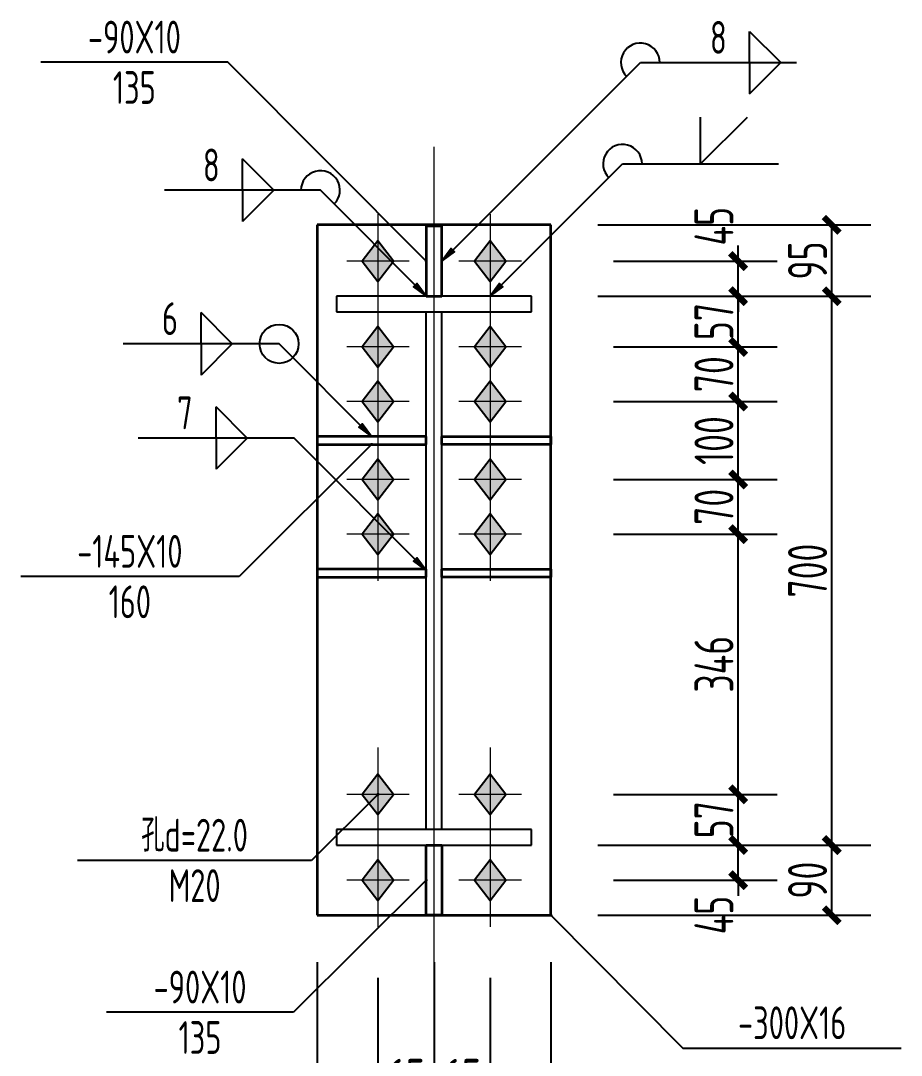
# Model space of a CAD drawing. Extents: x 69728788 to 150676229, y 15322671 to 43663798.
# Drawn here: x 75120281 to 75125927, y 19734605 to 19741236 of the extents above; entities that cross this region are included whole.
import ezdxf
from ezdxf.enums import TextEntityAlignment as Align

# ---------------------------------------------------------------- set-up
doc = ezdxf.new("R2010")
doc.units = 0
doc.header["$LTSCALE"] = 1000
doc.header["$MEASUREMENT"] = 0
doc.linetypes.add('线型6', pattern=[8.75, 5, -1.25, 1.25, -1.25])
doc.layers.get('0').update_dxf_attribs({"linetype": 'CONTINUOUS'})
doc.layers.get('DEFPOINTS').update_dxf_attribs({"linetype": 'CONTINUOUS'})
for name, color, linetype in [('10', 7, 'CONTINUOUS'), ('尺寸标注', 253, 'CONTINUOUS'), ('焊缝标注', 253, 'CONTINUOUS'), ('螺栓孔标注', 253, 'CONTINUOUS'), ('钢板标注', 253, 'CONTINUOUS')]:
    doc.layers.add(name, color=color, linetype=linetype)
doc.layers.add('20', color=2, linetype='CONTINUOUS', lineweight=35)
doc.styles.add('PkpmHz', font='Pkpmeng', dxfattribs={"width": 0.7, "bigfont": 'hztxt'})
doc.dimstyles.new('Pkpm_1.00', dxfattribs={"dimtxt": 250, "dimasz": 100, "dimexe": 250, "dimexo": 0.0625, "dimgap": 30, "dimtad": 1, "dimdec": 0, "dimrnd": 5, "dimzin": 0, "dimdsep": 46, "dimtxsty": 'PkpmHz', "dimblk1": 'ARCHTICK', "dimblk2": 'ARCHTICK', "dimsah": 1, "dimcen": 0.09, "dimadec": 0, "dimazin": 0, "dimtfac": 1, "dimtdec": 0, "dimtmove": 2, "dimatfit": 1, "dimfxl": 1, "dimtolj": 1, "dimtzin": 0, "dimarcsym": 0})

# ---------------------------------------------------------------- blocks, each defined once
blk = doc.blocks.new('_ArchTick')
at = {"color": 0, "linetype": 'ByBlock', "const_width": 0.4}
blk.add_lwpolyline([(-0.5, -0.5), (0.5, 0.5)], dxfattribs=at)
blk = doc.blocks.new('*D1100')
at = {"layer": 'DEFPOINTS', "color": 0, "linetype": 'Continuous'}
for p in [(75123681.2, 19739694.8), (75124881.2, 19739694.8), (75123681.2, 19739469.8)]:
    blk.add_point(p, dxfattribs=at)
at = {"layer": '尺寸标注', "color": 0, "linetype": 'Continuous', "lineweight": -2}
for p, q in [((75124881.2, 19739694.8), (75124881.2, 19739794.8)), ((75124081.2, 19739694.8), (75125131.2, 19739694.8)), ((75124881.2, 19739469.8), (75124881.2, 19739694.8)), ((75124081.2, 19739469.8), (75125131.2, 19739469.8)), ((75124881.2, 19739469.8), (75124881.2, 19739369.8))]:
    blk.add_line(p, q, dxfattribs=at)
at = {"layer": '尺寸标注', "color": 0, "linetype": 'Continuous', "lineweight": -2, "xscale": 100, "yscale": 100, "zscale": 100}
for p, rotation in [((75124881.2, 19739694.8), 270), ((75124881.2, 19739469.8), 90)]:
    blk.add_blockref('_ArchTick', p, dxfattribs=dict(at, rotation=rotation))
at = {"layer": '尺寸标注', "color": 0, "linetype": 'Continuous', "insert": (75124726, 19739918.4), "char_height": 250, "attachment_point": 5, "rotation": 90, "style": 'PkpmHz'}
blk.add_mtext('\\A1;45', dxfattribs=at)
blk = doc.blocks.new('*D1101')
at = {"layer": 'DEFPOINTS', "color": 0, "linetype": 'Continuous'}
for p in [(75123681.2, 19739469.8), (75124881.2, 19739469.8), (75123681.2, 19739144.8)]:
    blk.add_point(p, dxfattribs=at)
at = {"layer": '尺寸标注', "color": 0, "linetype": 'Continuous', "lineweight": -2}
for p, q in [((75124081.2, 19739469.8), (75125131.2, 19739469.8)), ((75124881.2, 19739144.8), (75124881.2, 19739469.8)), ((75124081.2, 19739144.8), (75125131.2, 19739144.8))]:
    blk.add_line(p, q, dxfattribs=at)
at = {"layer": '尺寸标注', "color": 0, "linetype": 'Continuous', "lineweight": -2, "xscale": 100, "yscale": 100, "zscale": 100}
for p, rotation in [((75124881.2, 19739469.8), 90), ((75124881.2, 19739144.8), 270)]:
    blk.add_blockref('_ArchTick', p, dxfattribs=dict(at, rotation=rotation))
at = {"layer": '尺寸标注', "color": 0, "linetype": 'Continuous', "insert": (75124726.2, 19739307.3), "char_height": 250, "attachment_point": 5, "rotation": 90, "style": 'PkpmHz'}
blk.add_mtext('\\A1;57', dxfattribs=at)
blk = doc.blocks.new('*D1102')
at = {"layer": 'DEFPOINTS', "color": 0, "linetype": 'Continuous'}
for p in [(75123681.2, 19738294.8), (75124881.2, 19738294.8), (75123681.2, 19737944.8)]:
    blk.add_point(p, dxfattribs=at)
at = {"layer": '尺寸标注', "color": 0, "linetype": 'Continuous', "lineweight": -2}
for p, q in [((75124081.2, 19738294.8), (75125131.2, 19738294.8)), ((75124881.2, 19737944.8), (75124881.2, 19738294.8)), ((75124081.2, 19737944.8), (75125131.2, 19737944.8))]:
    blk.add_line(p, q, dxfattribs=at)
at = {"layer": '尺寸标注', "color": 0, "linetype": 'Continuous', "lineweight": -2, "xscale": 100, "yscale": 100, "zscale": 100}
for p, rotation in [((75124881.2, 19738294.8), 90), ((75124881.2, 19737944.8), 270)]:
    blk.add_blockref('_ArchTick', p, dxfattribs=dict(at, rotation=rotation))
at = {"layer": '尺寸标注', "color": 0, "linetype": 'Continuous', "insert": (75124726.2, 19738119.8), "char_height": 250, "attachment_point": 5, "rotation": 90, "style": 'PkpmHz'}
blk.add_mtext('\\A1;70', dxfattribs=at)
blk = doc.blocks.new('*D1103')
at = {"layer": 'DEFPOINTS', "color": 0, "linetype": 'Continuous'}
for p in [(75123681.2, 19738794.8), (75124881.2, 19738794.8), (75123681.2, 19738294.8)]:
    blk.add_point(p, dxfattribs=at)
at = {"layer": '尺寸标注', "color": 0, "linetype": 'Continuous', "lineweight": -2}
for p, q in [((75124081.2, 19738794.8), (75125131.2, 19738794.8)), ((75124881.2, 19738294.8), (75124881.2, 19738794.8)), ((75124081.2, 19738294.8), (75125131.2, 19738294.8))]:
    blk.add_line(p, q, dxfattribs=at)
at = {"layer": '尺寸标注', "color": 0, "linetype": 'Continuous', "lineweight": -2, "xscale": 100, "yscale": 100, "zscale": 100}
for p, rotation in [((75124881.2, 19738794.8), 90), ((75124881.2, 19738294.8), 270)]:
    blk.add_blockref('_ArchTick', p, dxfattribs=dict(at, rotation=rotation))
at = {"layer": '尺寸标注', "color": 0, "linetype": 'Continuous', "insert": (75124726.2, 19738544.8), "char_height": 250, "attachment_point": 5, "rotation": 90, "style": 'PkpmHz'}
blk.add_mtext('\\A1;100', dxfattribs=at)
blk = doc.blocks.new('*D1104')
at = {"layer": 'DEFPOINTS', "color": 0, "linetype": 'Continuous'}
for p in [(75123681.2, 19739144.8), (75124881.2, 19739144.8), (75123681.2, 19738794.8)]:
    blk.add_point(p, dxfattribs=at)
at = {"layer": '尺寸标注', "color": 0, "linetype": 'Continuous', "lineweight": -2}
for p, q in [((75124081.2, 19739144.8), (75125131.2, 19739144.8)), ((75124881.2, 19738794.8), (75124881.2, 19739144.8)), ((75124081.2, 19738794.8), (75125131.2, 19738794.8))]:
    blk.add_line(p, q, dxfattribs=at)
at = {"layer": '尺寸标注', "color": 0, "linetype": 'Continuous', "lineweight": -2, "xscale": 100, "yscale": 100, "zscale": 100}
for p, rotation in [((75124881.2, 19739144.8), 90), ((75124881.2, 19738794.8), 270)]:
    blk.add_blockref('_ArchTick', p, dxfattribs=dict(at, rotation=rotation))
at = {"layer": '尺寸标注', "color": 0, "linetype": 'Continuous', "insert": (75124726.2, 19738969.8), "char_height": 250, "attachment_point": 5, "rotation": 90, "style": 'PkpmHz'}
blk.add_mtext('\\A1;70', dxfattribs=at)
blk = doc.blocks.new('*D1105')
at = {"layer": 'DEFPOINTS', "color": 0, "linetype": 'Continuous'}
for p in [(75123681.2, 19735952.3), (75124881.2, 19735952.3), (75123681.2, 19735727.3)]:
    blk.add_point(p, dxfattribs=at)
at = {"layer": '尺寸标注', "color": 0, "linetype": 'Continuous', "lineweight": -2}
for p, q in [((75124881.2, 19735952.3), (75124881.2, 19736052.3)), ((75124081.2, 19735952.3), (75125131.2, 19735952.3)), ((75124881.2, 19735727.3), (75124881.2, 19735952.3)), ((75124081.2, 19735727.3), (75125131.2, 19735727.3)), ((75124881.2, 19735727.3), (75124881.2, 19735627.3))]:
    blk.add_line(p, q, dxfattribs=at)
at = {"layer": '尺寸标注', "color": 0, "linetype": 'Continuous', "lineweight": -2, "xscale": 100, "yscale": 100, "zscale": 100}
for p, rotation in [((75124881.2, 19735952.3), 270), ((75124881.2, 19735727.3), 90)]:
    blk.add_blockref('_ArchTick', p, dxfattribs=dict(at, rotation=rotation))
at = {"layer": '尺寸标注', "color": 0, "linetype": 'Continuous', "insert": (75124726, 19735503.7), "char_height": 250, "attachment_point": 5, "rotation": 90, "style": 'PkpmHz'}
blk.add_mtext('\\A1;45', dxfattribs=at)
blk = doc.blocks.new('*D1106')
at = {"layer": 'DEFPOINTS', "color": 0, "linetype": 'Continuous'}
for p in [(75123681.2, 19736277.3), (75124881.2, 19736277.3), (75123681.2, 19735952.3)]:
    blk.add_point(p, dxfattribs=at)
at = {"layer": '尺寸标注', "color": 0, "linetype": 'Continuous', "lineweight": -2}
for p, q in [((75124081.2, 19736277.3), (75125131.2, 19736277.3)), ((75124881.2, 19735952.3), (75124881.2, 19736277.3)), ((75124081.2, 19735952.3), (75125131.2, 19735952.3))]:
    blk.add_line(p, q, dxfattribs=at)
at = {"layer": '尺寸标注', "color": 0, "linetype": 'Continuous', "lineweight": -2, "xscale": 100, "yscale": 100, "zscale": 100}
for p, rotation in [((75124881.2, 19736277.3), 90), ((75124881.2, 19735952.3), 270)]:
    blk.add_blockref('_ArchTick', p, dxfattribs=dict(at, rotation=rotation))
at = {"layer": '尺寸标注', "color": 0, "linetype": 'Continuous', "insert": (75124726.2, 19736114.8), "char_height": 250, "attachment_point": 5, "rotation": 90, "style": 'PkpmHz'}
blk.add_mtext('\\A1;57', dxfattribs=at)
blk = doc.blocks.new('*D1107')
at = {"layer": 'DEFPOINTS', "color": 0, "linetype": 'Continuous'}
for p in [(75123681.2, 19737944.8), (75124881.2, 19737944.8), (75123681.2, 19736277.3)]:
    blk.add_point(p, dxfattribs=at)
at = {"layer": '尺寸标注', "color": 0, "linetype": 'Continuous', "lineweight": -2}
for p, q in [((75124081.2, 19737944.8), (75125131.2, 19737944.8)), ((75124881.2, 19736277.3), (75124881.2, 19737944.8)), ((75124081.2, 19736277.3), (75125131.2, 19736277.3))]:
    blk.add_line(p, q, dxfattribs=at)
at = {"layer": '尺寸标注', "color": 0, "linetype": 'Continuous', "lineweight": -2, "xscale": 100, "yscale": 100, "zscale": 100}
for p, rotation in [((75124881.2, 19737944.8), 90), ((75124881.2, 19736277.3), 270)]:
    blk.add_blockref('_ArchTick', p, dxfattribs=dict(at, rotation=rotation))
at = {"layer": '尺寸标注', "color": 0, "linetype": 'Continuous', "insert": (75124726.2, 19737111.1), "char_height": 250, "attachment_point": 5, "rotation": 90, "style": 'PkpmHz'}
blk.add_mtext('\\A1;346', dxfattribs=at)
blk = doc.blocks.new('*D1108')
at = {"layer": 'DEFPOINTS', "color": 0, "linetype": 'Continuous'}
for p in [(75122571.2, 19735502.3), (75122931.2, 19735502.3), (75122931.2, 19734302.3)]:
    blk.add_point(p, dxfattribs=at)
at = {"layer": '尺寸标注', "color": 0, "linetype": 'Continuous', "lineweight": -2}
for p, q in [((75122571.2, 19735102.3), (75122571.2, 19734052.3)), ((75122931.2, 19735102.3), (75122931.2, 19734052.3)), ((75122571.2, 19734302.3), (75122931.2, 19734302.3))]:
    blk.add_line(p, q, dxfattribs=at)
at = {"layer": '尺寸标注', "color": 0, "linetype": 'Continuous', "lineweight": -2, "xscale": 100, "yscale": 100, "zscale": 100, "rotation": 180}
blk.add_blockref('_ArchTick', (75122571.2, 19734302.3), dxfattribs=at)
at = {"layer": '尺寸标注', "color": 0, "linetype": 'Continuous', "lineweight": -2, "xscale": 100, "yscale": 100, "zscale": 100}
blk.add_blockref('_ArchTick', (75122931.2, 19734302.3), dxfattribs=at)
at = {"layer": '尺寸标注', "color": 0, "linetype": 'Continuous', "insert": (75122751.2, 19734457.3), "char_height": 250, "attachment_point": 5, "style": 'PkpmHz'}
blk.add_mtext('\\A1;65', dxfattribs=at)
blk = doc.blocks.new('*D1109')
at = {"layer": 'DEFPOINTS', "color": 0, "linetype": 'Continuous'}
for p in [(75122931.2, 19735502.3), (75123291.2, 19735502.3), (75123291.2, 19734302.3)]:
    blk.add_point(p, dxfattribs=at)
at = {"layer": '尺寸标注', "color": 0, "linetype": 'Continuous', "lineweight": -2}
for p, q in [((75122931.2, 19735102.3), (75122931.2, 19734052.3)), ((75123291.2, 19735102.3), (75123291.2, 19734052.3)), ((75122931.2, 19734302.3), (75123291.2, 19734302.3))]:
    blk.add_line(p, q, dxfattribs=at)
at = {"layer": '尺寸标注', "color": 0, "linetype": 'Continuous', "lineweight": -2, "xscale": 100, "yscale": 100, "zscale": 100, "rotation": 180}
blk.add_blockref('_ArchTick', (75122931.2, 19734302.3), dxfattribs=at)
at = {"layer": '尺寸标注', "color": 0, "linetype": 'Continuous', "lineweight": -2, "xscale": 100, "yscale": 100, "zscale": 100}
blk.add_blockref('_ArchTick', (75123291.2, 19734302.3), dxfattribs=at)
at = {"layer": '尺寸标注', "color": 0, "linetype": 'Continuous', "insert": (75123111.2, 19734457.3), "char_height": 250, "attachment_point": 5, "style": 'PkpmHz'}
blk.add_mtext('\\A1;65', dxfattribs=at)
blk = doc.blocks.new('*D1110')
at = {"layer": 'DEFPOINTS', "color": 0, "linetype": 'Continuous'}
for p in [(75122181.2, 19735502.3), (75122931.2, 19735502.3), (75122931.2, 19733702.3)]:
    blk.add_point(p, dxfattribs=at)
at = {"layer": '尺寸标注', "color": 0, "linetype": 'Continuous', "lineweight": -2}
for p, q in [((75122181.2, 19735202.3), (75122181.2, 19733452.3)), ((75122931.2, 19735202.3), (75122931.2, 19733452.3)), ((75122181.2, 19733702.3), (75122931.2, 19733702.3))]:
    blk.add_line(p, q, dxfattribs=at)
at = {"layer": '尺寸标注', "color": 0, "linetype": 'Continuous', "lineweight": -2, "xscale": 100, "yscale": 100, "zscale": 100, "rotation": 180}
blk.add_blockref('_ArchTick', (75122181.2, 19733702.3), dxfattribs=at)
at = {"layer": '尺寸标注', "color": 0, "linetype": 'Continuous', "lineweight": -2, "xscale": 100, "yscale": 100, "zscale": 100}
blk.add_blockref('_ArchTick', (75122931.2, 19733702.3), dxfattribs=at)
at = {"layer": '尺寸标注', "color": 0, "linetype": 'Continuous', "insert": (75122556.2, 19733857.3), "char_height": 250, "attachment_point": 5, "style": 'PkpmHz'}
blk.add_mtext('\\A1;150', dxfattribs=at)
blk = doc.blocks.new('*D1111')
at = {"layer": 'DEFPOINTS', "color": 0, "linetype": 'Continuous'}
for p in [(75122931.2, 19735502.3), (75123681.2, 19735502.3), (75123681.2, 19733702.3)]:
    blk.add_point(p, dxfattribs=at)
at = {"layer": '尺寸标注', "color": 0, "linetype": 'Continuous', "lineweight": -2}
for p, q in [((75122931.2, 19735202.3), (75122931.2, 19733452.3)), ((75123681.2, 19735202.3), (75123681.2, 19733452.3)), ((75122931.2, 19733702.3), (75123681.2, 19733702.3))]:
    blk.add_line(p, q, dxfattribs=at)
at = {"layer": '尺寸标注', "color": 0, "linetype": 'Continuous', "lineweight": -2, "xscale": 100, "yscale": 100, "zscale": 100, "rotation": 180}
blk.add_blockref('_ArchTick', (75122931.2, 19733702.3), dxfattribs=at)
at = {"layer": '尺寸标注', "color": 0, "linetype": 'Continuous', "lineweight": -2, "xscale": 100, "yscale": 100, "zscale": 100}
blk.add_blockref('_ArchTick', (75123681.2, 19733702.3), dxfattribs=at)
at = {"layer": '尺寸标注', "color": 0, "linetype": 'Continuous', "insert": (75123306.2, 19733857.3), "char_height": 250, "attachment_point": 5, "style": 'PkpmHz'}
blk.add_mtext('\\A1;150', dxfattribs=at)
blk = doc.blocks.new('*D1112')
at = {"layer": 'DEFPOINTS', "color": 0, "linetype": 'Continuous'}
for p in [(75123681.2, 19735952.3), (75125481.2, 19735952.3), (75123681.2, 19735502.3)]:
    blk.add_point(p, dxfattribs=at)
at = {"layer": '尺寸标注', "color": 0, "linetype": 'Continuous', "lineweight": -2}
for p, q in [((75123981.2, 19735952.3), (75125731.2, 19735952.3)), ((75125481.2, 19735502.3), (75125481.2, 19735952.3)), ((75123981.2, 19735502.3), (75125731.2, 19735502.3))]:
    blk.add_line(p, q, dxfattribs=at)
at = {"layer": '尺寸标注', "color": 0, "linetype": 'Continuous', "lineweight": -2, "xscale": 100, "yscale": 100, "zscale": 100}
for p, rotation in [((75125481.2, 19735952.3), 90), ((75125481.2, 19735502.3), 270)]:
    blk.add_blockref('_ArchTick', p, dxfattribs=dict(at, rotation=rotation))
at = {"layer": '尺寸标注', "color": 0, "linetype": 'Continuous', "insert": (75125326.2, 19735727.3), "char_height": 250, "attachment_point": 5, "rotation": 90, "style": 'PkpmHz'}
blk.add_mtext('\\A1;90', dxfattribs=at)
blk = doc.blocks.new('*D1113')
at = {"layer": 'DEFPOINTS', "color": 0, "linetype": 'Continuous'}
for p in [(75123681.2, 19739469.8), (75125481.2, 19739469.8), (75123681.2, 19735952.3)]:
    blk.add_point(p, dxfattribs=at)
at = {"layer": '尺寸标注', "color": 0, "linetype": 'Continuous', "lineweight": -2}
for p, q in [((75123981.2, 19739469.8), (75125731.2, 19739469.8)), ((75125481.2, 19735952.3), (75125481.2, 19739469.8)), ((75123981.2, 19735952.3), (75125731.2, 19735952.3))]:
    blk.add_line(p, q, dxfattribs=at)
at = {"layer": '尺寸标注', "color": 0, "linetype": 'Continuous', "lineweight": -2, "xscale": 100, "yscale": 100, "zscale": 100}
for p, rotation in [((75125481.2, 19739469.8), 90), ((75125481.2, 19735952.3), 270)]:
    blk.add_blockref('_ArchTick', p, dxfattribs=dict(at, rotation=rotation))
at = {"layer": '尺寸标注', "color": 0, "linetype": 'Continuous', "insert": (75125326.2, 19737711.1), "char_height": 250, "attachment_point": 5, "rotation": 90, "style": 'PkpmHz'}
blk.add_mtext('\\A1;700', dxfattribs=at)
blk = doc.blocks.new('*D1114')
at = {"layer": 'DEFPOINTS', "color": 0, "linetype": 'Continuous'}
for p in [(75123681.2, 19739927.3), (75125481.2, 19739927.3), (75123681.2, 19739469.8)]:
    blk.add_point(p, dxfattribs=at)
at = {"layer": '尺寸标注', "color": 0, "linetype": 'Continuous', "lineweight": -2}
for p, q in [((75123981.2, 19739927.3), (75125731.2, 19739927.3)), ((75125481.2, 19739469.8), (75125481.2, 19739927.3)), ((75123981.2, 19739469.8), (75125731.2, 19739469.8))]:
    blk.add_line(p, q, dxfattribs=at)
at = {"layer": '尺寸标注', "color": 0, "linetype": 'Continuous', "lineweight": -2, "xscale": 100, "yscale": 100, "zscale": 100}
for p, rotation in [((75125481.2, 19739927.3), 90), ((75125481.2, 19739469.8), 270)]:
    blk.add_blockref('_ArchTick', p, dxfattribs=dict(at, rotation=rotation))
at = {"layer": '尺寸标注', "color": 0, "linetype": 'Continuous', "insert": (75125326.2, 19739698.6), "char_height": 250, "attachment_point": 5, "rotation": 90, "style": 'PkpmHz'}
blk.add_mtext('\\A1;95', dxfattribs=at)

msp = doc.modelspace()

# ---------------------------------------------------------------- hatches: boundary and pattern name
at = {"layer": '10'}
for points in [[(75122571.2, 19739824.8), (75122471.2, 19739694.8), (75122571.2, 19739564.8), (75122671.2, 19739694.8)], [(75123291.2, 19739824.8), (75123191.2, 19739694.8), (75123291.2, 19739564.8), (75123391.2, 19739694.8)], [(75122571.2, 19739274.8), (75122471.2, 19739144.8), (75122571.2, 19739014.8), (75122671.2, 19739144.8)], [(75123291.2, 19739274.8), (75123191.2, 19739144.8), (75123291.2, 19739014.8), (75123391.2, 19739144.8)], [(75122571.2, 19738924.8), (75122471.2, 19738794.8), (75122571.2, 19738664.8), (75122671.2, 19738794.8)], [(75123291.2, 19738924.8), (75123191.2, 19738794.8), (75123291.2, 19738664.8), (75123391.2, 19738794.8)], [(75122571.2, 19738424.8), (75122471.2, 19738294.8), (75122571.2, 19738164.8), (75122671.2, 19738294.8)], [(75123291.2, 19738424.8), (75123191.2, 19738294.8), (75123291.2, 19738164.8), (75123391.2, 19738294.8)], [(75122571.2, 19738074.8), (75122471.2, 19737944.8), (75122571.2, 19737814.8), (75122671.2, 19737944.8)], [(75123291.2, 19738074.8), (75123191.2, 19737944.8), (75123291.2, 19737814.8), (75123391.2, 19737944.8)], [(75122571.2, 19736407.3), (75122471.2, 19736277.3), (75122571.2, 19736147.3), (75122671.2, 19736277.3)], [(75123291.2, 19736407.3), (75123191.2, 19736277.3), (75123291.2, 19736147.3), (75123391.2, 19736277.3)], [(75122571.2, 19735857.3), (75122471.2, 19735727.3), (75122571.2, 19735597.3), (75122671.2, 19735727.3)], [(75123291.2, 19735857.3), (75123191.2, 19735727.3), (75123291.2, 19735597.3), (75123391.2, 19735727.3)]]:
    msp.add_hatch(color=1, dxfattribs=at).paths.add_polyline_path(points)
at = {"layer": '焊缝标注'}
for points in [[(75122981.2, 19739694.8), (75123062.6, 19739754.9), (75123041.4, 19739776.1)], [(75122881.2, 19739469.8), (75122821.2, 19739551.2), (75122800, 19739530)], [(75123291.2, 19739469.8), (75123372.6, 19739529.9), (75123351.4, 19739551.1)], [(75122531.2, 19738569.8), (75122471.2, 19738651.2), (75122450, 19738630)], [(75122881.2, 19737711.1), (75122821.2, 19737792.5), (75122800, 19737771.3)]]:
    msp.add_hatch(color=256, dxfattribs=at).paths.add_polyline_path(points)

# ---------------------------------------------------------------- linework, layer by layer
at = {"layer": '10', "linetype": '线型6', "lineweight": 18, "ltscale": 100}
msp.add_line((75122931.2, 19735002.3), (75122931.2, 19740427.3), dxfattribs=at)
at = {"layer": '10', "color": 9, "lineweight": 18, "ltscale": 100}
for p, q in [((75122571.2, 19739994.8), (75122571.2, 19739394.8)), ((75123291.2, 19739994.8), (75123291.2, 19739394.8)), ((75122771.2, 19739694.8), (75122371.2, 19739694.8)), ((75123491.2, 19739694.8), (75123091.2, 19739694.8)), ((75122571.2, 19739444.8), (75122571.2, 19738844.8)), ((75123291.2, 19739444.8), (75123291.2, 19738844.8)), ((75122771.2, 19739144.8), (75122371.2, 19739144.8)), ((75123491.2, 19739144.8), (75123091.2, 19739144.8)), ((75122571.2, 19739094.8), (75122571.2, 19738494.8)), ((75123291.2, 19739094.8), (75123291.2, 19738494.8)), ((75122771.2, 19738794.8), (75122371.2, 19738794.8)), ((75123491.2, 19738794.8), (75123091.2, 19738794.8)), ((75122571.2, 19738594.8), (75122571.2, 19737994.8)), ((75123291.2, 19738594.8), (75123291.2, 19737994.8)), ((75122771.2, 19738294.8), (75122371.2, 19738294.8)), ((75123491.2, 19738294.8), (75123091.2, 19738294.8)), ((75122571.2, 19738244.8), (75122571.2, 19737644.8)), ((75123291.2, 19738244.8), (75123291.2, 19737644.8)), ((75122771.2, 19737944.8), (75122371.2, 19737944.8)), ((75123491.2, 19737944.8), (75123091.2, 19737944.8)), ((75122571.2, 19736577.3), (75122571.2, 19735977.3)), ((75123291.2, 19736577.3), (75123291.2, 19735977.3)), ((75122771.2, 19736277.3), (75122371.2, 19736277.3)), ((75123491.2, 19736277.3), (75123091.2, 19736277.3)), ((75122571.2, 19736027.3), (75122571.2, 19735427.3)), ((75123291.2, 19736027.3), (75123291.2, 19735427.3)), ((75122771.2, 19735727.3), (75122371.2, 19735727.3)), ((75123491.2, 19735727.3), (75123091.2, 19735727.3))]:
    msp.add_line(p, q, dxfattribs=at)
at = {"layer": '10', "color": 3, "ltscale": 100}
for p, q in [((75123556.2, 19739469.8), (75122306.2, 19739469.8)), ((75122306.2, 19739469.8), (75122306.2, 19739369.8)), ((75123556.2, 19739369.8), (75123556.2, 19739469.8)), ((75122306.2, 19739369.8), (75123556.2, 19739369.8)), ((75122881.2, 19736052.3), (75122881.2, 19739369.8)), ((75122981.2, 19736052.3), (75122981.2, 19739369.8)), ((75123556.2, 19736052.3), (75122306.2, 19736052.3)), ((75122306.2, 19736052.3), (75122306.2, 19735952.3)), ((75123556.2, 19735952.3), (75123556.2, 19736052.3)), ((75122306.2, 19735952.3), (75123556.2, 19735952.3))]:
    msp.add_line(p, q, dxfattribs=at)
at = {"layer": '10', "color": 1, "linetype": 'Continuous'}
for points in [[(75122571.2, 19739824.8), (75122471.2, 19739694.8), (75122571.2, 19739564.8), (75122671.2, 19739694.8)], [(75123291.2, 19739824.8), (75123191.2, 19739694.8), (75123291.2, 19739564.8), (75123391.2, 19739694.8)], [(75122571.2, 19739274.8), (75122471.2, 19739144.8), (75122571.2, 19739014.8), (75122671.2, 19739144.8)], [(75123291.2, 19739274.8), (75123191.2, 19739144.8), (75123291.2, 19739014.8), (75123391.2, 19739144.8)], [(75122571.2, 19738924.8), (75122471.2, 19738794.8), (75122571.2, 19738664.8), (75122671.2, 19738794.8)], [(75123291.2, 19738924.8), (75123191.2, 19738794.8), (75123291.2, 19738664.8), (75123391.2, 19738794.8)], [(75122571.2, 19738424.8), (75122471.2, 19738294.8), (75122571.2, 19738164.8), (75122671.2, 19738294.8)], [(75123291.2, 19738424.8), (75123191.2, 19738294.8), (75123291.2, 19738164.8), (75123391.2, 19738294.8)], [(75122571.2, 19738074.8), (75122471.2, 19737944.8), (75122571.2, 19737814.8), (75122671.2, 19737944.8)], [(75123291.2, 19738074.8), (75123191.2, 19737944.8), (75123291.2, 19737814.8), (75123391.2, 19737944.8)], [(75122571.2, 19736407.3), (75122471.2, 19736277.3), (75122571.2, 19736147.3), (75122671.2, 19736277.3)], [(75123291.2, 19736407.3), (75123191.2, 19736277.3), (75123291.2, 19736147.3), (75123391.2, 19736277.3)], [(75122571.2, 19735857.3), (75122471.2, 19735727.3), (75122571.2, 19735597.3), (75122671.2, 19735727.3)], [(75123291.2, 19735857.3), (75123191.2, 19735727.3), (75123291.2, 19735597.3), (75123391.2, 19735727.3)]]:
    msp.add_lwpolyline(points, close=True, dxfattribs=at)
at = {"layer": '20', "ltscale": 100}
for p, q in [((75123681.2, 19739927.3), (75122181.2, 19739927.3)), ((75122181.2, 19739927.3), (75122181.2, 19735502.3)), ((75122981.2, 19739919.8), (75122881.2, 19739919.8)), ((75122881.2, 19739919.8), (75122881.2, 19739469.8)), ((75122981.2, 19739469.8), (75122981.2, 19739919.8)), ((75123681.2, 19735502.3), (75123681.2, 19739927.3)), ((75122881.2, 19739469.8), (75122981.2, 19739469.8)), ((75122881.2, 19738569.8), (75122181.2, 19738569.8)), ((75122181.2, 19738569.8), (75122181.2, 19738519.8)), ((75122881.2, 19738519.8), (75122881.2, 19738569.8)), ((75122981.2, 19738569.8), (75123681.2, 19738569.8)), ((75122981.2, 19738519.8), (75122981.2, 19738569.8)), ((75123681.2, 19738569.8), (75123681.2, 19738519.8)), ((75122181.2, 19738519.8), (75122881.2, 19738519.8)), ((75123681.2, 19738519.8), (75122981.2, 19738519.8)), ((75122881.2, 19737719.8), (75122181.2, 19737719.8)), ((75122181.2, 19737719.8), (75122181.2, 19737669.8)), ((75122881.2, 19737669.8), (75122881.2, 19737719.8)), ((75122981.2, 19737719.8), (75123681.2, 19737719.8)), ((75122981.2, 19737669.8), (75122981.2, 19737719.8)), ((75123681.2, 19737719.8), (75123681.2, 19737669.8)), ((75122181.2, 19737669.8), (75122881.2, 19737669.8)), ((75123681.2, 19737669.8), (75122981.2, 19737669.8)), ((75122881.2, 19735952.3), (75122981.2, 19735952.3)), ((75122881.2, 19735502.3), (75122881.2, 19735952.3)), ((75122981.2, 19735952.3), (75122981.2, 19735502.3)), ((75122181.2, 19735502.3), (75123681.2, 19735502.3)), ((75122981.2, 19735502.3), (75122881.2, 19735502.3))]:
    msp.add_line(p, q, dxfattribs=at)
at = {"layer": '焊缝标注', "ltscale": 100}
for p, q in [((75124954.5, 19741167.1), (75125154.5, 19740967.1)), ((75124954.5, 19740967.1), (75124954.5, 19741167.1)), ((75122981.2, 19739694.8), (75124254.5, 19740967.1)), ((75124254.5, 19740967.1), (75125254.5, 19740967.1)), ((75124954.5, 19740767.1), (75125154.5, 19740967.1)), ((75124954.5, 19740967.1), (75124954.5, 19740767.1)), ((75124640.1, 19740318), (75124640.1, 19740618)), ((75124640.1, 19740318), (75124940.1, 19740618)), ((75121903.2, 19740149.4), (75121703.2, 19740349.4)), ((75121703.2, 19740149.4), (75121703.2, 19740349.4)), ((75123291.2, 19739469.8), (75124140.1, 19740318)), ((75124140.1, 19740318), (75125140.1, 19740318)), ((75122203.2, 19740149.4), (75121203.2, 19740149.4)), ((75121903.2, 19740149.4), (75121703.2, 19739949.4)), ((75121703.2, 19740149.4), (75121703.2, 19739949.4)), ((75122881.2, 19739469.8), (75122203.2, 19740149.4)), ((75121638, 19739164.5), (75121438, 19739364.5)), ((75121438, 19739164.5), (75121438, 19739364.5)), ((75121938, 19739164.5), (75120938, 19739164.5)), ((75121638, 19739164.5), (75121438, 19738964.5)), ((75121438, 19739164.5), (75121438, 19738964.5)), ((75122531.2, 19738569.8), (75121938, 19739164.5)), ((75121733.7, 19738560.6), (75121533.7, 19738760.6)), ((75121533.7, 19738560.6), (75121533.7, 19738760.6)), ((75122033.7, 19738560.6), (75121033.7, 19738560.6)), ((75121733.7, 19738560.6), (75121533.7, 19738360.6)), ((75121533.7, 19738560.6), (75121533.7, 19738360.6)), ((75122881.2, 19737711.1), (75122033.7, 19738560.6))]:
    msp.add_line(p, q, dxfattribs=at)
at = {"layer": '焊缝标注', "linetype": 'Continuous'}
for points in [[(75122981.2, 19739694.8), (75123062.6, 19739754.9), (75123041.4, 19739776.1)], [(75122881.2, 19739469.8), (75122821.2, 19739551.2), (75122800, 19739530)], [(75123291.2, 19739469.8), (75123372.6, 19739529.9), (75123351.4, 19739551.1)], [(75122531.2, 19738569.8), (75122471.2, 19738651.2), (75122450, 19738630)], [(75122881.2, 19737711.1), (75122821.2, 19737792.5), (75122800, 19737771.3)]]:
    msp.add_lwpolyline(points, close=True, dxfattribs=at)
at = {"layer": '焊缝标注', "ltscale": 100}
msp.add_circle((75121938, 19739164.5), 125, dxfattribs=at)
for centre, start, end in [((75124254.5, 19740967.1), 0, 224.97719), ((75124140.1, 19740318), 0, 224.97719), ((75122203.2, 19740149.4), 314.93155, 180)]:
    msp.add_arc(centre, 125, start, end, dxfattribs=at)
at = {"layer": '螺栓孔标注', "ltscale": 100}
for p, q in [((75122571.2, 19736277.3), (75122146.1, 19735853.9)), ((75122146.1, 19735853.9), (75120646.1, 19735853.9))]:
    msp.add_line(p, q, dxfattribs=at)
at = {"layer": '螺栓孔标注', "ltscale": 100, "const_width": 10}
msp.add_lwpolyline([(75122576.2, 19736277.3, 1), (75122566.2, 19736277.3, 1)], format="xyb", close=True, dxfattribs=at)
at = {"layer": '钢板标注', "ltscale": 100}
for p, q in [((75121610, 19740969.1), (75120410, 19740969.1)), ((75122881.2, 19739694.8), (75121610, 19740969.1)), ((75122531.2, 19738519.8), (75121681, 19737673)), ((75121681, 19737673), (75120281, 19737673)), ((75122881.2, 19735727.3), (75122031, 19734880.5)), ((75123681.2, 19735502.3), (75124527.4, 19734651.4)), ((75122031, 19734880.5), (75120831, 19734880.5)), ((75124527.4, 19734651.4), (75125927.4, 19734651.4))]:
    msp.add_line(p, q, dxfattribs=at)
at = {"layer": '钢板标注', "ltscale": 100, "const_width": 10}
for points in [[(75122886.2, 19739694.8, 1), (75122876.2, 19739694.8, 1)], [(75122536.2, 19738519.8, 1), (75122526.2, 19738519.8, 1)], [(75122886.2, 19735727.3, 1), (75122876.2, 19735727.3, 1)], [(75123686.2, 19735502.3, 1), (75123676.2, 19735502.3, 1)]]:
    msp.add_lwpolyline(points, format="xyb", close=True, dxfattribs=at)

# ---------------------------------------------------------------- texts
at = {"layer": '焊缝标注', "style": 'PkpmHz', "width": 0.71}
for s, p in [('8', (75124754.5, 19741023.7)), ('8', (75121503.2, 19740206)), ('6', (75121238, 19739221.1)), ('7', (75121333.7, 19738617.2))]:
    msp.add_text(s, height=210, dxfattribs=at).set_placement(p, align=Align.CENTER)
at = {"layer": '螺栓孔标注', "style": 'PkpmHz', "width": 0.71}
msp.add_text('孔d=22.0', height=210, dxfattribs=at).set_placement((75121396.1, 19735910.5), align=Align.CENTER)
msp.add_text('M20', height=210, dxfattribs=at).set_placement((75121396.1, 19735797.3), align=Align.TOP_CENTER)
at = {"layer": '钢板标注', "style": 'PkpmHz', "width": 0.71}
for s, p in [('-90X10', (75121010, 19741025.7)), ('-145X10', (75120981, 19737729.6)), ('-90X10', (75121431, 19734937.1)), ('-300X16', (75125227.4, 19734708.1))]:
    msp.add_text(s, height=210, dxfattribs=at).set_placement(p, align=Align.CENTER)
for s, p in [('135', (75121010, 19740912.5)), ('160', (75120981, 19737616.3)), ('135', (75121431, 19734823.9))]:
    msp.add_text(s, height=210, dxfattribs=at).set_placement(p, align=Align.TOP_CENTER)

# ---------------------------------------------------------------- dimensions: what is measured, and where the dimension line sits
at = {"layer": '尺寸标注', "linetype": 'Continuous'}
for base, p1, p2, picture, middle in [((75124881.2, 19739694.8), (75123681.2, 19739469.8), (75123681.2, 19739694.8), '*D1100', (75124726, 19739918.4)), ((75124881.2, 19735952.3), (75123681.2, 19735727.3), (75123681.2, 19735952.3), '*D1105', (75124726, 19735503.7))]:
    dim = msp.add_linear_dim(base=base, p1=p1, p2=p2, angle=90, text='45', dimstyle='Pkpm_1.00', override={"dimexo": 400, "dimtih": 0, "dimtoh": 0}, dxfattribs=at)
    dim.commit()
    dim.dimension.update_dxf_attribs({"geometry": picture, "text_midpoint": middle, "dimtype": 160})
for base, p1, p2, text, override, picture, middle in [((75125481.2, 19739927.3), (75123681.2, 19739469.8), (75123681.2, 19739927.3), '95', {"dimexo": 300, "dimtih": 0, "dimtoh": 0}, '*D1114', (75125326.2, 19739698.6)), ((75124881.2, 19739469.8), (75123681.2, 19739144.8), (75123681.2, 19739469.8), '57', {"dimexo": 400, "dimtih": 0, "dimtoh": 0}, '*D1101', (75124726.2, 19739307.3)), ((75125481.2, 19739469.8), (75123681.2, 19735952.3), (75123681.2, 19739469.8), '700', {"dimexo": 300, "dimtih": 0, "dimtoh": 0}, '*D1113', (75125326.2, 19737711.1)), ((75124881.2, 19739144.8), (75123681.2, 19738794.8), (75123681.2, 19739144.8), '70', {"dimexo": 400, "dimtih": 0, "dimtoh": 0}, '*D1104', (75124726.2, 19738969.8)), ((75124881.2, 19738794.8), (75123681.2, 19738294.8), (75123681.2, 19738794.8), '100', {"dimexo": 400, "dimtih": 0, "dimtoh": 0}, '*D1103', (75124726.2, 19738544.8)), ((75124881.2, 19738294.8), (75123681.2, 19737944.8), (75123681.2, 19738294.8), '70', {"dimexo": 400, "dimtih": 0, "dimtoh": 0}, '*D1102', (75124726.2, 19738119.8)), ((75124881.2, 19737944.8), (75123681.2, 19736277.3), (75123681.2, 19737944.8), '346', {"dimexo": 400, "dimtih": 0, "dimtoh": 0}, '*D1107', (75124726.2, 19737111.1)), ((75124881.2, 19736277.3), (75123681.2, 19735952.3), (75123681.2, 19736277.3), '57', {"dimexo": 400, "dimtih": 0, "dimtoh": 0}, '*D1106', (75124726.2, 19736114.8)), ((75125481.2, 19735952.3), (75123681.2, 19735502.3), (75123681.2, 19735952.3), '90', {"dimexo": 300, "dimtih": 0, "dimtoh": 0}, '*D1112', (75125326.2, 19735727.3))]:
    dim = msp.add_linear_dim(base=base, p1=p1, p2=p2, angle=90, text=text, dimstyle='Pkpm_1.00', override=override, dxfattribs=at)
    dim.commit()
    dim.dimension.update_dxf_attribs({"geometry": picture, "text_midpoint": middle})
for base, p1, p2, text, override, picture, middle in [((75122931.2, 19733702.3), (75122181.2, 19735502.3), (75122931.2, 19735502.3), '150', {"dimexo": 300, "dimtih": 0, "dimtoh": 0}, '*D1110', (75122556.2, 19733857.3)), ((75122931.2, 19734302.3), (75122571.2, 19735502.3), (75122931.2, 19735502.3), '65', {"dimexo": 400, "dimtih": 0, "dimtoh": 0}, '*D1108', (75122751.2, 19734457.3)), ((75123291.2, 19734302.3), (75122931.2, 19735502.3), (75123291.2, 19735502.3), '65', {"dimexo": 400, "dimtih": 0, "dimtoh": 0}, '*D1109', (75123111.2, 19734457.3)), ((75123681.2, 19733702.3), (75122931.2, 19735502.3), (75123681.2, 19735502.3), '150', {"dimexo": 300, "dimtih": 0, "dimtoh": 0}, '*D1111', (75123306.2, 19733857.3))]:
    dim = msp.add_linear_dim(base=base, p1=p1, p2=p2, text=text, dimstyle='Pkpm_1.00', override=override, dxfattribs=at)
    dim.commit()
    dim.dimension.update_dxf_attribs({"geometry": picture, "text_midpoint": middle})

doc.saveas('drawing.dxf')
